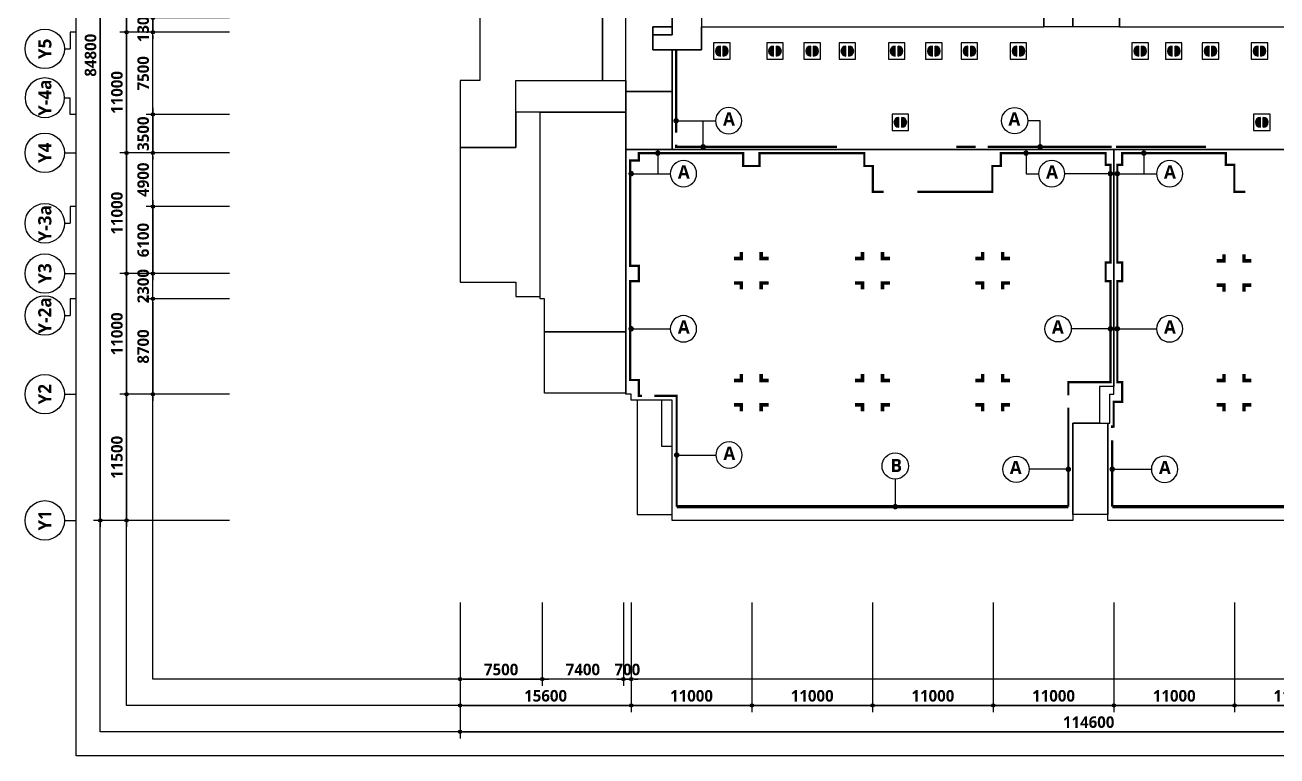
# Model space of a CAD drawing. Header units: millimetres. Extents: x 10941 to 1002000, y 7641 to 169666.
# Drawn here: x 28132 to 142247, y 36445 to 103066 of the extents above; entities that cross this region are included whole.
import ezdxf
from ezdxf.enums import TextEntityAlignment as Align

# ---------------------------------------------------------------- set-up
doc = ezdxf.new("R2010")
doc.units = ezdxf.units.MM
doc.header["$LTSCALE"] = 400
doc.header["$MEASUREMENT"] = 0
doc.header["$PDSIZE"] = -10
doc.linetypes.add('PHANTOM2', pattern=[1.25, 0.625, -0.125, 0.125, -0.125, 0.125, -0.125])
doc.layers.get('0').update_dxf_attribs({"linetype": 'CONTINUOUS'})
doc.layers.get('Defpoints').update_dxf_attribs({"color": 153, "linetype": 'CONTINUOUS'})
for name, color, linetype in [('$RECOVER_210316183841-0', 7, 'CONTINUOUS'), ('A-ANNO-TEXT1', 7, 'CONTINUOUS'), ('A-B1', 3, 'CONTINUOUS'), ('A-P1', 6, 'CONTINUOUS'), ('A-ST-AXIS-BUB', 7, 'CONTINUOUS'), ('A-ST-AXIS-DIM', 7, 'CONTINUOUS'), ('A-TEXT', 3, 'CONTINUOUS'), ('A-WALLa', 1, 'PHANTOM2'), ('A-WALLb', 5, 'STD_WIREMESH_050'), ('AA-MARK', 2, 'CONTINUOUS'), ('X-SEC-종$0$A-ST-AXIS-BUB', 7, 'CONTINUOUS')]:
    doc.layers.add(name, color=color, linetype=linetype)
doc.layers.add('Defpoint', color=161, linetype='CONTINUOUS', plot=False)
doc.layers.add('면적', color=210, linetype='CONTINUOUS', plot=False)
doc.styles.add('2020음성 1차', font='')
doc.styles.add('SH_대대리576', font='')
doc.styles.get("Standard").update_dxf_attribs({"font": ''})
doc.styles.get('2020음성 1차').set_extended_font_data('NanumGothic', bold=True)
doc.styles.get('SH_대대리576').set_extended_font_data('NanumGothic', bold=True)
doc.styles.get('Standard').set_extended_font_data('DotumChe')
doc.linetypes.add('STD_WIREMESH_050', pattern='A,4,-1,["X",Standard,S=0.5,R=0,X=-0.24,Y=-0.25],-1', length=6)
doc.dimstyles.new('SHP 600', dxfattribs={"dimscale": 300, "dimtxt": 3.5, "dimasz": 1, "dimexe": 2, "dimexo": 2, "dimgap": 1, "dimtad": 1, "dimdec": 0, "dimzin": 0, "dimdsep": 46, "dimtxsty": 'SH_대대리576', "dimblk": 'DIMDOT', "dimcen": 0.09, "dimclrt": 3, "dimadec": 0, "dimazin": 1, "dimtfac": 1, "dimtdec": 0, "dimtix": 1, "dimtmove": 2, "dimatfit": 0, "dimldrblk": 'DIMDOT', "dimfxl": 1, "dimtolj": 1, "dimtzin": 0, "dimarcsym": 0})

# ---------------------------------------------------------------- blocks, each defined once
blk = doc.blocks.new('A')
at = {"layer": 'A-TEXT', "color": 7}
blk.add_circle((347, 880), 2400, dxfattribs=at)
at = {"layer": 'A-TEXT', "style": '2020음성 1차'}
blk.add_text('A', height=2400, dxfattribs=at).set_placement((-786, -1))
blk = doc.blocks.new('B')
at = {"layer": 'A-TEXT', "color": 7}
blk.add_circle((113, 1423), 2400, dxfattribs=at)
at = {"layer": 'A-TEXT', "style": '2020음성 1차'}
blk.add_text('B', height=2400, dxfattribs=at).set_placement((-739, 322))
blk = doc.blocks.new('_b1a')
at = {"layer": 'A-B1', "linetype": 'Continuous'}
h = blk.add_hatch(color=256, dxfattribs=at)
h.dxf.hatch_style = 1
h.paths.add_polyline_path([(825, -400, 1), (825, -1600)])
h = blk.add_hatch(color=256, dxfattribs=at)
h.dxf.hatch_style = 1
h.paths.add_polyline_path([(1175, -400), (1175, -1600, 1)])
at = {"layer": 'A-B1'}
for p, q in [((825, -1600), (825, -400)), ((1175, -1600), (1175, -400))]:
    blk.add_line(p, q, dxfattribs=at)
blk.add_lwpolyline([(0, -2000), (2000, -2000), (2000, 0), (0, 0)], close=True, dxfattribs=at)
for centre, start, end in [((825, -1000), 90, 270), ((1175, -1000), 270, 90)]:
    blk.add_arc(centre, 600, start, end, dxfattribs=at)
blk = doc.blocks.new('G$C67953E58')
at = {"layer": '면적'}
for points in [[(95200, 72300), (54600, 72300), (54600, 84800), (48600, 84800), (0, 84800), (0, 46000), (1300, 46000), (1800, 46000), (13000, 46000), (13000, 40100), (15100, 40100), (15100, 48150), (16150, 48150), (16150, 50250), (16150, 56700), (19350, 56700), (19350, 56700), (19350, 57000), (55850, 57000), (55850, 56700), (55850, 56700), (59100, 56700), (59100, 57000), (95200, 57000)], [(16150, 56700), (19350, 56700), (19350, 50250), (16150, 50250)], [(19350, 56700), (19350, 51920), (22000, 51920), (22000, 45000), (53200, 45000), (53200, 51920), (55850, 51920), (55850, 56700), (55850, 56700), (55850, 57000), (19350, 57000), (19350, 56700)], [(55850, 56700), (59050, 56700), (59050, 50250), (55850, 50250)], [(59100, 57000), (59100, 56700), (59050, 56700), (59050, 48025), (60100, 48025), (60100, 45000), (108200, 45000), (108200, 51920), (110850, 51920), (110850, 56450), (110850, 56450), (110850, 57000)], [(110850, 56450), (114050, 56450), (114050, 50250), (110850, 50250)], [(17570, 42890), (17570, 44250), (19350, 44250), (19350, 51920), (22000, 51920), (22000, 45000), (22000, 45000), (22000, 42890), (19350, 42890), (19350, 42890)], [(53200, 45025), (55850, 45025), (55850, 51920), (53200, 51920)], [(110850, 45025), (108200, 45025), (108200, 51920), (110850, 51920)], [(19350, 48150), (16150, 48150), (16150, 50250), (19350, 50250)], [(55850, 50250), (59050, 50250), (59050, 48150), (55850, 48150)], [(110850, 50250), (114050, 50250), (114050, 48150), (110850, 48150)], [(15100, 48150), (19350, 48150), (19350, 45000), (17570, 45000), (17570, 42890), (19350, 42890), (19350, 39090), (15100, 39090)], [(55850, 48150), (55850, 45025), (60100, 45025), (60100, 48025), (59050, 48025), (59050, 48150)], [(110850, 48150), (114600, 48150), (114600, 45025), (110850, 45025)], [(0, 40100), (0, 34000), (5100, 34000), (5100, 40100), (13000, 40100), (13000, 46000), (1800, 46000), (1800, 40100)], [(17570, 45000), (19350, 45000), (19350, 44250), (17570, 44250)], [(19350, 33800), (19350, 42890), (22000, 42890), (22000, 45000), (53200, 45000), (53200, 45025), (60100, 45025), (60100, 45000), (108200, 45000), (108200, 45025), (114600, 45025), (114600, 33800)], [(110200, 45025), (114600, 45025), (114600, 33800), (110200, 33800)], [(5100, 40100), (15100, 40100), (15100, 37200), (5100, 37200)], [(15100, 39090), (19350, 39090), (19350, 33800), (15100, 33800)], [(0, 34000), (0, 21700), (5100, 21700), (5100, 20400), (7300, 20400), (7300, 37200), (5100, 37200), (5100, 34000), (0, 34000)], [(7700, 17200), (7700, 20200), (7300, 20200), (7300, 37200), (15100, 37200), (15100, 17200)], [(15100, 33800), (59600, 33800), (59600, 12200), (58300, 12200), (58300, 8850), (55850, 8850), (55850, 0), (19350, 0), (19350, 10950), (15600, 10950), (15600, 11500), (15100, 11500)], [(59600, 33800), (114600, 33800), (114600, 11500), (103600, 0), (59050, 0), (59050, 8850), (59225, 8850), (59225, 11500), (59600, 11500)], [(7700, 17200), (15100, 17200), (15100, 11600), (7700, 11600), (7700, 17200)], [(58300, 8850), (59225, 8850), (59225, 11500), (59600, 11500), (59600, 12200), (58300, 12200)], [(18400, 10950), (16150, 10950), (16150, 550), (19350, 550), (19350, 6750), (18400, 6750)], [(59050, 550), (55850, 550), (55850, 8850), (59050, 8850)]]:
    blk.add_lwpolyline(points, close=True, dxfattribs=at)
blk.add_lwpolyline([(54600, 72300), (15600, 72300), (15600, 57000), (16150, 57000), (16150, 56700)], dxfattribs=at)
blk = doc.blocks.new('DIMDOT')
at = {"color": 0}
blk.add_line((-2, 0), (2, 0), dxfattribs=at)
for radius in [0.5, 0.25]:
    blk.add_circle((0, 0), radius, dxfattribs=at)
blk = doc.blocks.new('*D19765')
at = {"layer": 'A-ST-AXIS-DIM', "color": 0, "lineweight": -2}
for p, q in [((82682, 50445), (82682, 42845)), ((83382, 50445), (83382, 42845)), ((82382, 43445), (82082, 43445)), ((82682, 43445), (83382, 43445)), ((83682, 43445), (83982, 43445))]:
    blk.add_line(p, q, dxfattribs=at)
at = {"layer": 'Defpoints', "color": 0}
for p in [(82682, 51045), (83382, 51045), (83382, 43445)]:
    blk.add_point(p, dxfattribs=at)
at = {"layer": 'A-ST-AXIS-DIM', "color": 0, "linetype": 'ByBlock', "lineweight": -2, "xscale": 300, "yscale": 300, "zscale": 300}
blk.add_blockref('DIMDOT', (82682, 43445), dxfattribs=at)
at = {"layer": 'A-ST-AXIS-DIM', "color": 0, "linetype": 'ByBlock', "lineweight": -2, "xscale": 300, "yscale": 300, "zscale": 300, "rotation": 180}
blk.add_blockref('DIMDOT', (83382, 43445), dxfattribs=at)
at = {"layer": 'A-ST-AXIS-DIM', "color": 3, "insert": (83032, 44321), "char_height": 1050, "attachment_point": 5, "style": 'SH_대대리576'}
blk.add_mtext('\\A1;700', dxfattribs=at)
blk = doc.blocks.new('*D19766')
at = {"layer": 'A-ST-AXIS-DIM', "color": 0, "lineweight": -2}
for p, q in [((75282, 50445), (75282, 42845)), ((82682, 50445), (82682, 42845)), ((82382, 43445), (75582, 43445))]:
    blk.add_line(p, q, dxfattribs=at)
at = {"layer": 'Defpoints', "color": 0}
for p in [(75282, 51045), (82682, 51045), (75282, 43445)]:
    blk.add_point(p, dxfattribs=at)
at = {"layer": 'A-ST-AXIS-DIM', "color": 0, "linetype": 'ByBlock', "lineweight": -2, "xscale": 300, "yscale": 300, "zscale": 300, "rotation": 180}
blk.add_blockref('DIMDOT', (75282, 43445), dxfattribs=at)
at = {"layer": 'A-ST-AXIS-DIM', "color": 0, "linetype": 'ByBlock', "lineweight": -2, "xscale": 300, "yscale": 300, "zscale": 300}
blk.add_blockref('DIMDOT', (82682, 43445), dxfattribs=at)
at = {"layer": 'A-ST-AXIS-DIM', "color": 3, "insert": (78982, 44321), "char_height": 1050, "attachment_point": 5, "style": 'SH_대대리576'}
blk.add_mtext('\\A1;7400', dxfattribs=at)
blk = doc.blocks.new('*D19767')
at = {"layer": 'A-ST-AXIS-DIM', "color": 0, "lineweight": -2}
for p, q in [((67782, 50445), (67782, 42845)), ((75282, 50445), (75282, 42845)), ((68082, 43445), (74982, 43445))]:
    blk.add_line(p, q, dxfattribs=at)
at = {"layer": 'Defpoints', "color": 0}
for p in [(67782, 51045), (75282, 51045), (75282, 43445)]:
    blk.add_point(p, dxfattribs=at)
at = {"layer": 'A-ST-AXIS-DIM', "color": 0, "linetype": 'ByBlock', "lineweight": -2, "xscale": 300, "yscale": 300, "zscale": 300, "rotation": 180}
blk.add_blockref('DIMDOT', (67782, 43445), dxfattribs=at)
at = {"layer": 'A-ST-AXIS-DIM', "color": 0, "linetype": 'ByBlock', "lineweight": -2, "xscale": 300, "yscale": 300, "zscale": 300}
blk.add_blockref('DIMDOT', (75282, 43445), dxfattribs=at)
at = {"layer": 'A-ST-AXIS-DIM', "color": 3, "insert": (71532, 44322), "char_height": 1050, "attachment_point": 5, "style": 'SH_대대리576'}
blk.add_mtext('\\A1;7500', dxfattribs=at)
blk = doc.blocks.new('*D19787')
at = {"layer": 'A-ST-AXIS-DIM', "color": 0, "lineweight": -2}
for p, q in [((39782, 104016), (39782, 104316)), ((46782, 103716), (39182, 103716)), ((39782, 103716), (39782, 102416)), ((46782, 102416), (39182, 102416)), ((39782, 102116), (39782, 101816))]:
    blk.add_line(p, q, dxfattribs=at)
at = {"layer": 'Defpoints', "color": 0}
for p in [(47382, 103716), (39782, 102416), (47382, 102416)]:
    blk.add_point(p, dxfattribs=at)
at = {"layer": 'A-ST-AXIS-DIM', "color": 0, "linetype": 'ByBlock', "lineweight": -2, "xscale": 300, "yscale": 300, "zscale": 300}
for p, rotation in [((39782, 103716), 270), ((39782, 102416), 90)]:
    blk.add_blockref('DIMDOT', p, dxfattribs=dict(at, rotation=rotation))
at = {"layer": 'A-ST-AXIS-DIM', "color": 3, "insert": (38902, 103066), "char_height": 1050, "attachment_point": 5, "rotation": 90, "style": 'SH_대대리576'}
blk.add_mtext('\\A1;1300', dxfattribs=at)
blk = doc.blocks.new('*D19788')
at = {"layer": 'A-ST-AXIS-DIM', "color": 0, "lineweight": -2}
for p, q in [((46782, 102416), (39182, 102416)), ((39782, 95216), (39782, 102116)), ((46782, 94916), (39182, 94916))]:
    blk.add_line(p, q, dxfattribs=at)
at = {"layer": 'Defpoints', "color": 0}
for p in [(39782, 102416), (47382, 102416), (47382, 94916)]:
    blk.add_point(p, dxfattribs=at)
at = {"layer": 'A-ST-AXIS-DIM', "color": 0, "linetype": 'ByBlock', "lineweight": -2, "xscale": 300, "yscale": 300, "zscale": 300}
for p, rotation in [((39782, 102416), 90), ((39782, 94916), 270)]:
    blk.add_blockref('DIMDOT', p, dxfattribs=dict(at, rotation=rotation))
at = {"layer": 'A-ST-AXIS-DIM', "color": 3, "insert": (38905, 98666), "char_height": 1050, "attachment_point": 5, "rotation": 90, "style": 'SH_대대리576'}
blk.add_mtext('\\A1;7500', dxfattribs=at)
blk = doc.blocks.new('*D19789')
at = {"layer": 'A-ST-AXIS-DIM', "color": 0, "lineweight": -2}
for p, q in [((46782, 94916), (39182, 94916)), ((39782, 95216), (39782, 95516)), ((39782, 94916), (39782, 91416)), ((46782, 91416), (39182, 91416)), ((39782, 91116), (39782, 90816))]:
    blk.add_line(p, q, dxfattribs=at)
at = {"layer": 'Defpoints', "color": 0}
for p in [(47382, 94916), (39782, 91416), (47382, 91416)]:
    blk.add_point(p, dxfattribs=at)
at = {"layer": 'A-ST-AXIS-DIM', "color": 0, "linetype": 'ByBlock', "lineweight": -2, "xscale": 300, "yscale": 300, "zscale": 300}
for p, rotation in [((39782, 94916), 270), ((39782, 91416), 90)]:
    blk.add_blockref('DIMDOT', p, dxfattribs=dict(at, rotation=rotation))
at = {"layer": 'A-ST-AXIS-DIM', "color": 3, "insert": (38902, 93166), "char_height": 1050, "attachment_point": 5, "rotation": 90, "style": 'SH_대대리576'}
blk.add_mtext('\\A1;3500', dxfattribs=at)
blk = doc.blocks.new('*D19790')
at = {"layer": 'A-ST-AXIS-DIM', "color": 0, "lineweight": -2}
for p, q in [((46782, 91416), (39182, 91416)), ((39782, 86816), (39782, 91116)), ((46782, 86516), (39182, 86516))]:
    blk.add_line(p, q, dxfattribs=at)
at = {"layer": 'Defpoints', "color": 0}
for p in [(39782, 91416), (47382, 91416), (47382, 86516)]:
    blk.add_point(p, dxfattribs=at)
at = {"layer": 'A-ST-AXIS-DIM', "color": 0, "linetype": 'ByBlock', "lineweight": -2, "xscale": 300, "yscale": 300, "zscale": 300}
for p, rotation in [((39782, 91416), 90), ((39782, 86516), 270)]:
    blk.add_blockref('DIMDOT', p, dxfattribs=dict(at, rotation=rotation))
at = {"layer": 'A-ST-AXIS-DIM', "color": 3, "insert": (38902, 88966), "char_height": 1050, "attachment_point": 5, "rotation": 90, "style": 'SH_대대리576'}
blk.add_mtext('\\A1;4900', dxfattribs=at)
blk = doc.blocks.new('*D19791')
at = {"layer": 'A-ST-AXIS-DIM', "color": 0, "lineweight": -2}
for p, q in [((46782, 86516), (39182, 86516)), ((39782, 86216), (39782, 80716)), ((46782, 80416), (39182, 80416))]:
    blk.add_line(p, q, dxfattribs=at)
at = {"layer": 'Defpoints', "color": 0}
for p in [(47382, 86516), (39782, 80416), (47382, 80416)]:
    blk.add_point(p, dxfattribs=at)
at = {"layer": 'A-ST-AXIS-DIM', "color": 0, "linetype": 'ByBlock', "lineweight": -2, "xscale": 300, "yscale": 300, "zscale": 300}
for p, rotation in [((39782, 86516), 90), ((39782, 80416), 270)]:
    blk.add_blockref('DIMDOT', p, dxfattribs=dict(at, rotation=rotation))
at = {"layer": 'A-ST-AXIS-DIM', "color": 3, "insert": (38902, 83466), "char_height": 1050, "attachment_point": 5, "rotation": 90, "style": 'SH_대대리576'}
blk.add_mtext('\\A1;6100', dxfattribs=at)
blk = doc.blocks.new('*D19792')
at = {"layer": 'A-ST-AXIS-DIM', "color": 0, "lineweight": -2}
for p, q in [((46782, 78116), (39182, 78116)), ((39782, 77816), (39782, 69716)), ((46782, 69416), (39182, 69416))]:
    blk.add_line(p, q, dxfattribs=at)
at = {"layer": 'Defpoints', "color": 0}
for p in [(47382, 78116), (39782, 69416), (47382, 69416)]:
    blk.add_point(p, dxfattribs=at)
at = {"layer": 'A-ST-AXIS-DIM', "color": 0, "linetype": 'ByBlock', "lineweight": -2, "xscale": 300, "yscale": 300, "zscale": 300}
for p, rotation in [((39782, 78116), 90), ((39782, 69416), 270)]:
    blk.add_blockref('DIMDOT', p, dxfattribs=dict(at, rotation=rotation))
at = {"layer": 'A-ST-AXIS-DIM', "color": 3, "insert": (38902, 73766), "char_height": 1050, "attachment_point": 5, "rotation": 90, "style": 'SH_대대리576'}
blk.add_mtext('\\A1;8700', dxfattribs=at)
blk = doc.blocks.new('*D19793')
at = {"layer": 'A-ST-AXIS-DIM', "color": 0, "lineweight": -2}
for p, q in [((46782, 80416), (39182, 80416)), ((39782, 80716), (39782, 81016)), ((39782, 78116), (39782, 80416)), ((46782, 78116), (39182, 78116)), ((39782, 77816), (39782, 77516))]:
    blk.add_line(p, q, dxfattribs=at)
at = {"layer": 'Defpoints', "color": 0}
for p in [(39782, 80416), (47382, 80416), (47382, 78116)]:
    blk.add_point(p, dxfattribs=at)
at = {"layer": 'A-ST-AXIS-DIM', "color": 0, "linetype": 'ByBlock', "lineweight": -2, "xscale": 300, "yscale": 300, "zscale": 300}
for p, rotation in [((39782, 80416), 270), ((39782, 78116), 90)]:
    blk.add_blockref('DIMDOT', p, dxfattribs=dict(at, rotation=rotation))
at = {"layer": 'A-ST-AXIS-DIM', "color": 3, "insert": (38902, 79266), "char_height": 1050, "attachment_point": 5, "rotation": 90, "style": 'SH_대대리576'}
blk.add_mtext('\\A1;2300', dxfattribs=at)
blk = doc.blocks.new('A-ST-AXIS-BUB-2')
at = {"layer": 'X-SEC-종$0$A-ST-AXIS-BUB'}
blk.add_line((1800, 1050, -103000), (1800, 525, -103000), dxfattribs=at)
at = {"layer": 'X-SEC-종$0$A-ST-AXIS-BUB', "elevation": -103000}
blk.add_lwpolyline([(3323, 0), (3323, 525), (1800, 525)], dxfattribs=at)
at = {"layer": 'X-SEC-종$0$A-ST-AXIS-BUB'}
blk.add_circle((1800, 2850, -103000), 1800, dxfattribs=at)
blk = doc.blocks.new('*D19863')
at = {"layer": 'A-ST-AXIS-DIM', "color": 0, "lineweight": -2}
for p, q in [((67782, 50445), (67782, 38045)), ((182382, 50445), (182382, 38045)), ((68082, 38645), (182082, 38645))]:
    blk.add_line(p, q, dxfattribs=at)
at = {"layer": 'Defpoints', "color": 0}
for p in [(67782, 51045), (182382, 51045), (182382, 38645)]:
    blk.add_point(p, dxfattribs=at)
at = {"layer": 'A-ST-AXIS-DIM', "color": 0, "linetype": 'ByBlock', "lineweight": -2, "xscale": 300, "yscale": 300, "zscale": 300, "rotation": 180}
blk.add_blockref('DIMDOT', (67782, 38645), dxfattribs=at)
at = {"layer": 'A-ST-AXIS-DIM', "color": 0, "linetype": 'ByBlock', "lineweight": -2, "xscale": 300, "yscale": 300, "zscale": 300}
blk.add_blockref('DIMDOT', (182382, 38645), dxfattribs=at)
at = {"layer": 'A-ST-AXIS-DIM', "color": 3, "insert": (125082, 39524), "char_height": 1050, "attachment_point": 5, "style": 'SH_대대리576'}
blk.add_mtext('\\A1;114600', dxfattribs=at)
blk = doc.blocks.new('*D19869')
at = {"layer": 'A-ST-AXIS-DIM', "color": 0, "lineweight": -2}
for p, q in [((138382, 50445), (138382, 40445)), ((149382, 50445), (149382, 40445)), ((138682, 41045), (149082, 41045))]:
    blk.add_line(p, q, dxfattribs=at)
at = {"layer": 'Defpoints', "color": 0}
for p in [(138382, 51045), (149382, 51045), (149382, 41045)]:
    blk.add_point(p, dxfattribs=at)
at = {"layer": 'A-ST-AXIS-DIM', "color": 0, "linetype": 'ByBlock', "lineweight": -2, "xscale": 300, "yscale": 300, "zscale": 300, "rotation": 180}
blk.add_blockref('DIMDOT', (138382, 41045), dxfattribs=at)
at = {"layer": 'A-ST-AXIS-DIM', "color": 0, "linetype": 'ByBlock', "lineweight": -2, "xscale": 300, "yscale": 300, "zscale": 300}
blk.add_blockref('DIMDOT', (149382, 41045), dxfattribs=at)
at = {"layer": 'A-ST-AXIS-DIM', "color": 3, "insert": (143882, 41921), "char_height": 1050, "attachment_point": 5, "style": 'SH_대대리576'}
blk.add_mtext('\\A1;11000', dxfattribs=at)
blk = doc.blocks.new('*D19870')
at = {"layer": 'A-ST-AXIS-DIM', "color": 0, "lineweight": -2}
for p, q in [((127382, 50445), (127382, 40445)), ((138382, 50445), (138382, 40445)), ((127682, 41045), (138082, 41045))]:
    blk.add_line(p, q, dxfattribs=at)
at = {"layer": 'Defpoints', "color": 0}
for p in [(127382, 51045), (138382, 51045), (138382, 41045)]:
    blk.add_point(p, dxfattribs=at)
at = {"layer": 'A-ST-AXIS-DIM', "color": 0, "linetype": 'ByBlock', "lineweight": -2, "xscale": 300, "yscale": 300, "zscale": 300, "rotation": 180}
blk.add_blockref('DIMDOT', (127382, 41045), dxfattribs=at)
at = {"layer": 'A-ST-AXIS-DIM', "color": 0, "linetype": 'ByBlock', "lineweight": -2, "xscale": 300, "yscale": 300, "zscale": 300}
blk.add_blockref('DIMDOT', (138382, 41045), dxfattribs=at)
at = {"layer": 'A-ST-AXIS-DIM', "color": 3, "insert": (132882, 41921), "char_height": 1050, "attachment_point": 5, "style": 'SH_대대리576'}
blk.add_mtext('\\A1;11000', dxfattribs=at)
blk = doc.blocks.new('*D19871')
at = {"layer": 'A-ST-AXIS-DIM', "color": 0, "lineweight": -2}
for p, q in [((116382, 50445), (116382, 40445)), ((127382, 50445), (127382, 40445)), ((116682, 41045), (127082, 41045))]:
    blk.add_line(p, q, dxfattribs=at)
at = {"layer": 'Defpoints', "color": 0}
for p in [(116382, 51045), (127382, 51045), (127382, 41045)]:
    blk.add_point(p, dxfattribs=at)
at = {"layer": 'A-ST-AXIS-DIM', "color": 0, "linetype": 'ByBlock', "lineweight": -2, "xscale": 300, "yscale": 300, "zscale": 300, "rotation": 180}
blk.add_blockref('DIMDOT', (116382, 41045), dxfattribs=at)
at = {"layer": 'A-ST-AXIS-DIM', "color": 0, "linetype": 'ByBlock', "lineweight": -2, "xscale": 300, "yscale": 300, "zscale": 300}
blk.add_blockref('DIMDOT', (127382, 41045), dxfattribs=at)
at = {"layer": 'A-ST-AXIS-DIM', "color": 3, "insert": (121882, 41921), "char_height": 1050, "attachment_point": 5, "style": 'SH_대대리576'}
blk.add_mtext('\\A1;11000', dxfattribs=at)
blk = doc.blocks.new('*D19872')
at = {"layer": 'A-ST-AXIS-DIM', "color": 0, "lineweight": -2}
for p, q in [((105382, 50445), (105382, 40445)), ((116382, 50445), (116382, 40445)), ((105682, 41045), (116082, 41045))]:
    blk.add_line(p, q, dxfattribs=at)
at = {"layer": 'Defpoints', "color": 0}
for p in [(105382, 51045), (116382, 51045), (116382, 41045)]:
    blk.add_point(p, dxfattribs=at)
at = {"layer": 'A-ST-AXIS-DIM', "color": 0, "linetype": 'ByBlock', "lineweight": -2, "xscale": 300, "yscale": 300, "zscale": 300, "rotation": 180}
blk.add_blockref('DIMDOT', (105382, 41045), dxfattribs=at)
at = {"layer": 'A-ST-AXIS-DIM', "color": 0, "linetype": 'ByBlock', "lineweight": -2, "xscale": 300, "yscale": 300, "zscale": 300}
blk.add_blockref('DIMDOT', (116382, 41045), dxfattribs=at)
at = {"layer": 'A-ST-AXIS-DIM', "color": 3, "insert": (110882, 41921), "char_height": 1050, "attachment_point": 5, "style": 'SH_대대리576'}
blk.add_mtext('\\A1;11000', dxfattribs=at)
blk = doc.blocks.new('*D19873')
at = {"layer": 'A-ST-AXIS-DIM', "color": 0, "lineweight": -2}
for p, q in [((94382, 50445), (94382, 40445)), ((105382, 50445), (105382, 40445)), ((94682, 41045), (105082, 41045))]:
    blk.add_line(p, q, dxfattribs=at)
at = {"layer": 'Defpoints', "color": 0}
for p in [(94382, 51045), (105382, 51045), (105382, 41045)]:
    blk.add_point(p, dxfattribs=at)
at = {"layer": 'A-ST-AXIS-DIM', "color": 0, "linetype": 'ByBlock', "lineweight": -2, "xscale": 300, "yscale": 300, "zscale": 300, "rotation": 180}
blk.add_blockref('DIMDOT', (94382, 41045), dxfattribs=at)
at = {"layer": 'A-ST-AXIS-DIM', "color": 0, "linetype": 'ByBlock', "lineweight": -2, "xscale": 300, "yscale": 300, "zscale": 300}
blk.add_blockref('DIMDOT', (105382, 41045), dxfattribs=at)
at = {"layer": 'A-ST-AXIS-DIM', "color": 3, "insert": (99882, 41921), "char_height": 1050, "attachment_point": 5, "style": 'SH_대대리576'}
blk.add_mtext('\\A1;11000', dxfattribs=at)
blk = doc.blocks.new('*D19874')
at = {"layer": 'A-ST-AXIS-DIM', "color": 0, "lineweight": -2}
for p, q in [((83382, 50445), (83382, 40445)), ((94382, 50445), (94382, 40445)), ((83682, 41045), (94082, 41045))]:
    blk.add_line(p, q, dxfattribs=at)
at = {"layer": 'Defpoints', "color": 0}
for p in [(83382, 51045), (94382, 51045), (94382, 41045)]:
    blk.add_point(p, dxfattribs=at)
at = {"layer": 'A-ST-AXIS-DIM', "color": 0, "linetype": 'ByBlock', "lineweight": -2, "xscale": 300, "yscale": 300, "zscale": 300, "rotation": 180}
blk.add_blockref('DIMDOT', (83382, 41045), dxfattribs=at)
at = {"layer": 'A-ST-AXIS-DIM', "color": 0, "linetype": 'ByBlock', "lineweight": -2, "xscale": 300, "yscale": 300, "zscale": 300}
blk.add_blockref('DIMDOT', (94382, 41045), dxfattribs=at)
at = {"layer": 'A-ST-AXIS-DIM', "color": 3, "insert": (88882, 41921), "char_height": 1050, "attachment_point": 5, "style": 'SH_대대리576'}
blk.add_mtext('\\A1;11000', dxfattribs=at)
blk = doc.blocks.new('*D19875')
at = {"layer": 'A-ST-AXIS-DIM', "color": 0, "lineweight": -2}
for p, q in [((67782, 50445), (67782, 40445)), ((83382, 50445), (83382, 40445)), ((68082, 41045), (83082, 41045))]:
    blk.add_line(p, q, dxfattribs=at)
at = {"layer": 'Defpoints', "color": 0}
for p in [(67782, 51045), (83382, 51045), (83382, 41045)]:
    blk.add_point(p, dxfattribs=at)
at = {"layer": 'A-ST-AXIS-DIM', "color": 0, "linetype": 'ByBlock', "lineweight": -2, "xscale": 300, "yscale": 300, "zscale": 300, "rotation": 180}
blk.add_blockref('DIMDOT', (67782, 41045), dxfattribs=at)
at = {"layer": 'A-ST-AXIS-DIM', "color": 0, "linetype": 'ByBlock', "lineweight": -2, "xscale": 300, "yscale": 300, "zscale": 300}
blk.add_blockref('DIMDOT', (83382, 41045), dxfattribs=at)
at = {"layer": 'A-ST-AXIS-DIM', "color": 3, "insert": (75582, 41924), "char_height": 1050, "attachment_point": 5, "style": 'SH_대대리576'}
blk.add_mtext('\\A1;15600', dxfattribs=at)
blk = doc.blocks.new('A-ST-AXIS-BUB-1')
at = {"layer": 'A-ST-AXIS-BUB'}
blk.add_line((0, 350), (0, 0), dxfattribs=at)
blk.add_circle((0, 950), 600, dxfattribs=at)
blk = doc.blocks.new('*D19897')
at = {"layer": 'A-ST-AXIS-DIM', "color": 0, "lineweight": -2}
for p, q in [((46782, 114916), (36782, 114916)), ((37382, 114616), (37382, 102716)), ((46782, 102416), (36782, 102416))]:
    blk.add_line(p, q, dxfattribs=at)
at = {"layer": 'Defpoints', "color": 0}
for p in [(47382, 114916), (37382, 102416), (47382, 102416)]:
    blk.add_point(p, dxfattribs=at)
at = {"layer": 'A-ST-AXIS-DIM', "color": 0, "linetype": 'ByBlock', "lineweight": -2, "xscale": 300, "yscale": 300, "zscale": 300}
for p, rotation in [((37382, 114916), 90), ((37382, 102416), 270)]:
    blk.add_blockref('DIMDOT', p, dxfattribs=dict(at, rotation=rotation))
at = {"layer": 'A-ST-AXIS-DIM', "color": 3, "insert": (36503, 108666), "char_height": 1050, "attachment_point": 5, "rotation": 90, "style": 'SH_대대리576'}
blk.add_mtext('\\A1;12500', dxfattribs=at)
blk = doc.blocks.new('*D19898')
at = {"layer": 'A-ST-AXIS-DIM', "color": 0, "lineweight": -2}
for p, q in [((46782, 102416), (36782, 102416)), ((37382, 102116), (37382, 91716)), ((46782, 91416), (36782, 91416))]:
    blk.add_line(p, q, dxfattribs=at)
at = {"layer": 'Defpoints', "color": 0}
for p in [(47382, 102416), (37382, 91416), (47382, 91416)]:
    blk.add_point(p, dxfattribs=at)
at = {"layer": 'A-ST-AXIS-DIM', "color": 0, "linetype": 'ByBlock', "lineweight": -2, "xscale": 300, "yscale": 300, "zscale": 300}
for p, rotation in [((37382, 102416), 90), ((37382, 91416), 270)]:
    blk.add_blockref('DIMDOT', p, dxfattribs=dict(at, rotation=rotation))
at = {"layer": 'A-ST-AXIS-DIM', "color": 3, "insert": (36506, 96916), "char_height": 1050, "attachment_point": 5, "rotation": 90, "style": 'SH_대대리576'}
blk.add_mtext('\\A1;11000', dxfattribs=at)
blk = doc.blocks.new('*D19899')
at = {"layer": 'A-ST-AXIS-DIM', "color": 0, "lineweight": -2}
for p, q in [((46782, 91416), (36782, 91416)), ((37382, 91116), (37382, 80716)), ((46782, 80416), (36782, 80416))]:
    blk.add_line(p, q, dxfattribs=at)
at = {"layer": 'Defpoints', "color": 0}
for p in [(47382, 91416), (37382, 80416), (47382, 80416)]:
    blk.add_point(p, dxfattribs=at)
at = {"layer": 'A-ST-AXIS-DIM', "color": 0, "linetype": 'ByBlock', "lineweight": -2, "xscale": 300, "yscale": 300, "zscale": 300}
for p, rotation in [((37382, 91416), 90), ((37382, 80416), 270)]:
    blk.add_blockref('DIMDOT', p, dxfattribs=dict(at, rotation=rotation))
at = {"layer": 'A-ST-AXIS-DIM', "color": 3, "insert": (36506, 85916), "char_height": 1050, "attachment_point": 5, "rotation": 90, "style": 'SH_대대리576'}
blk.add_mtext('\\A1;11000', dxfattribs=at)
blk = doc.blocks.new('*D19900')
at = {"layer": 'A-ST-AXIS-DIM', "color": 0, "lineweight": -2}
for p, q in [((46782, 80416), (36782, 80416)), ((37382, 80116), (37382, 69716)), ((46782, 69416), (36782, 69416))]:
    blk.add_line(p, q, dxfattribs=at)
at = {"layer": 'Defpoints', "color": 0}
for p in [(47382, 80416), (37382, 69416), (47382, 69416)]:
    blk.add_point(p, dxfattribs=at)
at = {"layer": 'A-ST-AXIS-DIM', "color": 0, "linetype": 'ByBlock', "lineweight": -2, "xscale": 300, "yscale": 300, "zscale": 300}
for p, rotation in [((37382, 80416), 90), ((37382, 69416), 270)]:
    blk.add_blockref('DIMDOT', p, dxfattribs=dict(at, rotation=rotation))
at = {"layer": 'A-ST-AXIS-DIM', "color": 3, "insert": (36506, 74916), "char_height": 1050, "attachment_point": 5, "rotation": 90, "style": 'SH_대대리576'}
blk.add_mtext('\\A1;11000', dxfattribs=at)
blk = doc.blocks.new('*D19901')
at = {"layer": 'A-ST-AXIS-DIM', "color": 0, "lineweight": -2}
for p, q in [((46782, 69416), (36782, 69416)), ((37382, 69116), (37382, 58216)), ((46782, 57916), (36782, 57916))]:
    blk.add_line(p, q, dxfattribs=at)
at = {"layer": 'Defpoints', "color": 0}
for p in [(47382, 69416), (37382, 57916), (47382, 57916)]:
    blk.add_point(p, dxfattribs=at)
at = {"layer": 'A-ST-AXIS-DIM', "color": 0, "linetype": 'ByBlock', "lineweight": -2, "xscale": 300, "yscale": 300, "zscale": 300}
for p, rotation in [((37382, 69416), 90), ((37382, 57916), 270)]:
    blk.add_blockref('DIMDOT', p, dxfattribs=dict(at, rotation=rotation))
at = {"layer": 'A-ST-AXIS-DIM', "color": 3, "insert": (36505, 63666), "char_height": 1050, "attachment_point": 5, "rotation": 90, "style": 'SH_대대리576'}
blk.add_mtext('\\A1;11500', dxfattribs=at)
blk = doc.blocks.new('*D19902')
at = {"layer": 'A-ST-AXIS-DIM', "color": 0, "lineweight": -2}
for p, q in [((46782, 142716), (34382, 142716)), ((34982, 142416), (34982, 58216)), ((46782, 57916), (34382, 57916))]:
    blk.add_line(p, q, dxfattribs=at)
at = {"layer": 'Defpoints', "color": 0}
for p in [(47382, 142716), (34982, 57916), (47382, 57916)]:
    blk.add_point(p, dxfattribs=at)
at = {"layer": 'A-ST-AXIS-DIM', "color": 0, "linetype": 'ByBlock', "lineweight": -2, "xscale": 300, "yscale": 300, "zscale": 300}
for p, rotation in [((34982, 142716), 90), ((34982, 57916), 270)]:
    blk.add_blockref('DIMDOT', p, dxfattribs=dict(at, rotation=rotation))
at = {"layer": 'A-ST-AXIS-DIM', "color": 3, "insert": (34102, 100316), "char_height": 1050, "attachment_point": 5, "rotation": 90, "style": 'SH_대대리576'}
blk.add_mtext('\\A1;84800', dxfattribs=at)

msp = doc.modelspace()

# ---------------------------------------------------------------- linework, layer by layer
at = {"layer": 'A-P1', "const_width": 326.7}
for points in [[(92741.2, 81776.3), (93421.8, 81776.3), (93421.8, 82366.2)], [(95922.4, 81776.3), (95241.8, 81776.3), (95241.8, 82366.2)], [(103791.2, 81776.3), (104471.8, 81776.3), (104471.8, 82366.2)], [(106972.4, 81776.3), (106291.8, 81776.3), (106291.8, 82366.2)], [(114741.2, 81776.3), (115421.8, 81776.3), (115421.8, 82366.2)], [(117922.4, 81776.3), (117241.8, 81776.3), (117241.8, 82366.2)], [(136741.2, 81576.3), (137421.8, 81576.3), (137421.8, 82166.2)], [(139922.4, 81576.3), (139241.8, 81576.3), (139241.8, 82166.2)], [(92741.2, 79556.3), (93421.8, 79556.3), (93421.8, 78966.5)], [(95922.4, 79556.3), (95241.8, 79556.3), (95241.8, 78966.5)], [(103791.2, 79556.3), (104471.8, 79556.3), (104471.8, 78966.5)], [(106972.4, 79556.3), (106291.8, 79556.3), (106291.8, 78966.5)], [(114741.2, 79556.3), (115421.8, 79556.3), (115421.8, 78966.5)], [(117922.4, 79556.3), (117241.8, 79556.3), (117241.8, 78966.5)], [(136741.2, 79356.3), (137421.8, 79356.3), (137421.8, 78766.5)], [(139922.4, 79356.3), (139241.8, 79356.3), (139241.8, 78766.5)], [(92741.2, 70676.3), (93421.8, 70676.3), (93421.8, 71266.2)], [(95922.4, 70676.3), (95241.8, 70676.3), (95241.8, 71266.2)], [(103791.2, 70676.3), (104471.8, 70676.3), (104471.8, 71266.2)], [(106972.4, 70676.3), (106291.8, 70676.3), (106291.8, 71266.2)], [(114741.2, 70676.3), (115421.8, 70676.3), (115421.8, 71266.2)], [(117922.4, 70676.3), (117241.8, 70676.3), (117241.8, 71266.2)], [(136741.2, 70676.3), (137421.8, 70676.3), (137421.8, 71266.2)], [(139922.4, 70676.3), (139241.8, 70676.3), (139241.8, 71266.2)], [(92741.2, 68456.3), (93421.8, 68456.3), (93421.8, 67866.5)], [(95922.4, 68456.3), (95241.8, 68456.3), (95241.8, 67866.5)], [(103791.2, 68456.3), (104471.8, 68456.3), (104471.8, 67866.5)], [(106972.4, 68456.3), (106291.8, 68456.3), (106291.8, 67866.5)], [(114741.2, 68456.3), (115421.8, 68456.3), (115421.8, 67866.5)], [(117922.4, 68456.3), (117241.8, 68456.3), (117241.8, 67866.5)], [(136741.2, 68456.3), (137421.8, 68456.3), (137421.8, 67866.5)], [(139922.4, 68456.3), (139241.8, 68456.3), (139241.8, 67866.5)]]:
    msp.add_lwpolyline(points, dxfattribs=at)
at = {"layer": 'A-WALLa', "ltscale": 5000, "const_width": 200}
for points in [[(87481.8, 93266.3), (87481.8, 100781.3)], [(106401.8, 87866.3), (105406.8, 87866.3), (105406.8, 90216.3), (104631.8, 90216.3), (104631.8, 91391.3), (95081.8, 91391.3), (95081.8, 90216.3), (93581.8, 90216.3), (93581.8, 91391.3), (84081.8, 91391.3), (84081.8, 90716.3), (83281.8, 90716.3), (83281.8, 81116.3), (84081.8, 81116.3), (84081.8, 79716.3), (83281.8, 79716.3), (83281.8, 70716.3), (84081.8, 70716.3), (84081.8, 69266.3), (84365.5, 69266.3)], [(102140, 91966.3), (87481.8, 91966.3), (87481.8, 92166.3)], [(123231.8, 69307.6), (123231.8, 70516.3), (127069.3, 70516.3), (127069.3, 79716.3), (126631.8, 79716.3), (126631.8, 81416.3), (127069.3, 81416.3), (127069.3, 90316.3), (126631.8, 90316.3), (126631.8, 91391.3), (117081.8, 91391.3), (117081.8, 90216.3), (116306.8, 90216.3), (116306.8, 87866.3), (109461.8, 87866.3)], [(114771.8, 91966.3), (113031.8, 91966.3)], [(127194.3, 91966.3), (115881.8, 91966.3)], [(139351.8, 87866.3), (138356.8, 87866.3), (138356.8, 90316.3), (137581.8, 90316.3), (137581.8, 91391.3), (128131.8, 91391.3), (128131.8, 90316.3), (127694.3, 90316.3), (127694.3, 81416.3), (128131.8, 81416.3), (128131.8, 79716.3), (127694.3, 79716.3), (127694.3, 70516.3), (128131.8, 70516.3), (128131.8, 68716.3), (127356.8, 68716.3), (127356.8, 66466.3), (127231.8, 66466.3), (127231.8, 66332.6)], [(135781.8, 91966.3), (127569.3, 91966.3)], [(85478.1, 69266.3), (87531.8, 69266.3), (87531.8, 59166.3)], [(123231.8, 59166.3), (123231.8, 68195)], [(127231.8, 65220), (127231.8, 59166.3)]]:
    msp.add_lwpolyline(points, dxfattribs=at)
at = {"layer": 'A-WALLb', "ltscale": 600, "const_width": 300}
for points in [[(127231.8, 59166.3), (171069.1, 59166.3), (181331.8, 69895.5)], [(87531.8, 59166.3), (123231.8, 59166.3)]]:
    msp.add_lwpolyline(points, dxfattribs=at)
at = {"layer": 'AA-MARK', "color": 0, "const_width": 249.8}
for points in [[(87356.7, 94343.4, -1), (87606.9, 94343.4, -1)], [(85806.2, 91516.5, 1), (85806.2, 91266.2, 1)], [(89941.9, 91841.2, -1), (89941.9, 92091.5, -1)], [(119372.3, 91516.5, 1), (119372.3, 91266.2, 1)], [(120665.7, 91841.2, 1), (120665.7, 92091.5, 1)], [(130118.7, 91516.5, 1), (130118.7, 91266.2, 1)], [(83256.7, 89518.6, 1), (83506.9, 89518.6, 1)], [(127194.4, 89518.6, -1), (126944.2, 89518.6, -1)], [(127569.2, 89518.6, 1), (127819.4, 89518.6, 1)], [(83256.7, 75378.9, 1), (83506.9, 75378.9, 1)], [(127194.4, 75378.9, -1), (126944.2, 75378.9, -1)], [(127569.2, 75378.9, 1), (127819.4, 75378.9, 1)], [(87406.7, 63875.5, 1), (87656.9, 63875.5, 1)], [(123356.9, 62577.9, -1), (123106.7, 62577.9, -1)], [(127106.7, 62577.9, 1), (127356.9, 62577.9, 1)], [(107324.9, 59166.3, -1), (107575.2, 59166.3, -1)]]:
    msp.add_lwpolyline(points, format="xyb", close=True, dxfattribs=at)
at = {"layer": 'AA-MARK', "color": 0}
for points in [[(87481.8, 94343.4), (91069.7, 94343.4)], [(89941.9, 91966.3), (89941.9, 94343.4), (91069.7, 94343.4)], [(120665.7, 91966.3), (120665.7, 94343.4), (119538, 94343.4)], [(85806.2, 91391.3), (85806.2, 89518.6), (86951.5, 89518.6)], [(119372.3, 91391.3), (119372.3, 89518.6), (120517.6, 89518.6)], [(130118.7, 91391.3), (130118.7, 89518.6), (131264, 89518.6)], [(83381.8, 89518.6), (86951.5, 89518.6)], [(127069.3, 89518.6), (122917.6, 89518.6)], [(127694.3, 89518.6), (131264, 89518.6)], [(83381.8, 75378.9), (86951.5, 75378.9)], [(127069.3, 75378.9), (123499.7, 75378.9)], [(127694.3, 75378.9), (131264, 75378.9)], [(87531.8, 63875.5), (91101.5, 63875.5)], [(107450.1, 61672.3), (107450.1, 59166.3)], [(123231.8, 62577.9), (119662.2, 62577.9)], [(127231.8, 62577.9), (130801.5, 62577.9)]]:
    msp.add_lwpolyline(points, dxfattribs=at)
at = {"layer": 'Defpoint'}
for points in [[(203981.8, 36444.9), (32781.8, 36444.9), (32781.8, 165016.3), (203981.8, 165016.3)], [(201781.8, 38644.9), (34981.8, 38644.9), (34981.8, 162816.3), (201781.8, 162816.3)], [(199381.8, 41044.9), (37381.8, 41044.9), (37381.8, 160416.3), (199381.8, 160416.3)], [(196981.8, 43444.9), (39781.8, 43444.9), (39781.8, 158016.3), (196981.8, 158016.3)]]:
    msp.add_lwpolyline(points, close=True, dxfattribs=at)

# ---------------------------------------------------------------- block references
at = {"layer": '$RECOVER_210316183841-0', "yscale": 0.5, "zscale": 0.5}
for p, xscale in [((92443, 93903.4), -0.5), ((118164.6, 93903.4), 0.5), ((88324.8, 89078.6), -0.5), ((121891, 89078.6), -0.5), ((132637.3, 89078.6), -0.5), ((88324.8, 74938.9), -0.5), ((122126.3, 74938.9), 0.5), ((132637.3, 74938.9), -0.5), ((92474.8, 63435.5), -0.5), ((118288.8, 62137.9), 0.5), ((132174.8, 62137.9), -0.5)]:
    msp.add_blockref('A', p, dxfattribs=dict(at, xscale=xscale))
msp.add_blockref('G$C67953E58', (67781.8, 57916.3))
at = {"layer": 'A-B1', "xscale": 0.75, "yscale": 0.75, "zscale": 0.75}
for p in [(90894.3, 101441.8), (95739.3, 101441.8), (99130.6, 101441.8), (102335.9, 101441.8), (106827.3, 101441.8), (110218.6, 101441.8), (113465.2, 101441.8), (117931.8, 101441.8), (129030.2, 101441.8), (132090.7, 101441.8), (135440.7, 101441.8), (139908.1, 101441.8), (107166.5, 94948.7), (140116.5, 94948.7)]:
    msp.add_blockref('_b1a', p, dxfattribs=at)
at = {"layer": 'A-ST-AXIS-BUB'}
for p, rotation in [((32781.8, 99093.4), 90.00000000000001), ((32781.8, 83193.4), 90), ((32781.8, 74793.4), 90)]:
    msp.add_blockref('A-ST-AXIS-BUB-2', p, dxfattribs=dict(at, rotation=rotation))
at = {"layer": 'A-ST-AXIS-BUB', "xscale": -1, "rotation": 89.99999999999991}
msp.add_blockref('A-ST-AXIS-BUB-2', (32781.8, 98239.2), dxfattribs=at)
at = {"layer": 'A-ST-AXIS-BUB', "xscale": 3, "yscale": 3, "zscale": 3, "rotation": 90}
for p in [(32781.8, 91416.3), (32781.8, 80416.3), (32781.8, 69416.3), (32781.8, 57916.3)]:
    msp.add_blockref('A-ST-AXIS-BUB-1', p, dxfattribs=at)
at = {"layer": 'A-TEXT', "xscale": 0.5, "yscale": 0.5, "zscale": 0.5}
msp.add_blockref('B', (107393.4, 62160.8), dxfattribs=at)

# ---------------------------------------------------------------- texts
at = {"layer": 'A-ANNO-TEXT1', "style": 'SH_대대리576'}
for s, p in [('Y5', (29931.8, 100893.4)), ('Y-4a', (29931.8, 96439.2)), ('Y4', (29931.8, 91416.3)), ('Y-3a', (29931.8, 84993.4)), ('Y3', (29931.8, 80416.3)), ('Y-2a', (29931.8, 76593.4)), ('Y2', (29931.8, 69416.3)), ('Y1', (29931.8, 57916.3))]:
    msp.add_text(s, height=1200, rotation=90, dxfattribs=at).set_placement(p, align=Align.MIDDLE_CENTER)

# ---------------------------------------------------------------- dimensions: what is measured, and where the dimension line sits
at = {"layer": 'A-ST-AXIS-DIM'}
for base, p1, p2, angle, picture, middle in [((34981.8, 57916.3), (47381.8, 142716.3), (47381.8, 57916.3), 90, '*D19902', (34102.4, 100316.3)), ((37381.8, 102416.3), (47381.8, 114916.3), (47381.8, 102416.3), 90, '*D19897', (36503.1, 108666.3)), ((39781.8, 102416.3), (47381.8, 103716.3), (47381.8, 102416.3), 90, '*D19787', (38902.4, 103066.3)), ((37381.8, 91416.3), (47381.8, 102416.3), (47381.8, 91416.3), 90, '*D19898', (36506.1, 96916.3)), ((39781.8, 102416.3), (47381.8, 94916.3), (47381.8, 102416.3), 270, '*D19788', (38904.6, 98666.3)), ((39781.8, 91416.3), (47381.8, 94916.3), (47381.8, 91416.3), 90, '*D19789', (38902.4, 93166.3)), ((37381.8, 80416.3), (47381.8, 91416.3), (47381.8, 80416.3), 90, '*D19899', (36506.1, 85916.3)), ((39781.8, 91416.3), (47381.8, 86516.3), (47381.8, 91416.3), 270, '*D19790', (38902.4, 88966.3)), ((39781.8, 80416.3), (47381.8, 86516.3), (47381.8, 80416.3), 90, '*D19791', (38902.4, 83466.3)), ((37381.8, 69416.3), (47381.8, 80416.3), (47381.8, 69416.3), 90, '*D19900', (36506.1, 74916.3)), ((39781.8, 80416.3), (47381.8, 78116.3), (47381.8, 80416.3), 270, '*D19793', (38902.4, 79266.3)), ((39781.8, 69416.3), (47381.8, 78116.3), (47381.8, 69416.3), 90, '*D19792', (38902.4, 73766.3)), ((37381.8, 57916.3), (47381.8, 69416.3), (47381.8, 57916.3), 90, '*D19901', (36504.6, 63666.3)), ((75281.8, 43444.9), (67781.8, 51044.9), (75281.8, 51044.9), 0, '*D19767', (71531.8, 44322.1)), ((182381.8, 38644.9), (67781.8, 51044.9), (182381.8, 51044.9), 180, '*D19863', (125081.8, 39524.3)), ((83381.8, 41044.9), (67781.8, 51044.9), (83381.8, 51044.9), 180, '*D19875', (75581.8, 41924.3)), ((75281.8, 43444.9), (82681.8, 51044.9), (75281.8, 51044.9), 180, '*D19766', (78981.8, 44320.6)), ((83381.8, 43444.9), (82681.8, 51044.9), (83381.8, 51044.9), 0, '*D19765', (83031.8, 44320.6)), ((94381.8, 41044.9), (83381.8, 51044.9), (94381.8, 51044.9), 180, '*D19874', (88881.8, 41920.6)), ((105381.8, 41044.9), (94381.8, 51044.9), (105381.8, 51044.9), 180, '*D19873', (99881.8, 41920.6)), ((116381.8, 41044.9), (105381.8, 51044.9), (116381.8, 51044.9), 180, '*D19872', (110881.8, 41920.6)), ((127381.8, 41044.9), (116381.8, 51044.9), (127381.8, 51044.9), 180, '*D19871', (121881.8, 41920.6)), ((138381.8, 41044.9), (127381.8, 51044.9), (138381.8, 51044.9), 180, '*D19870', (132881.8, 41920.6)), ((149381.8, 41044.9), (138381.8, 51044.9), (149381.8, 51044.9), 180, '*D19869', (143881.8, 41920.6))]:
    dim = msp.add_linear_dim(base=base, p1=p1, p2=p2, angle=angle, dimstyle='SHP 600', dxfattribs=at)
    dim.commit()
    dim.dimension.update_dxf_attribs({"geometry": picture, "text_midpoint": middle})

doc.saveas('drawing.dxf')
